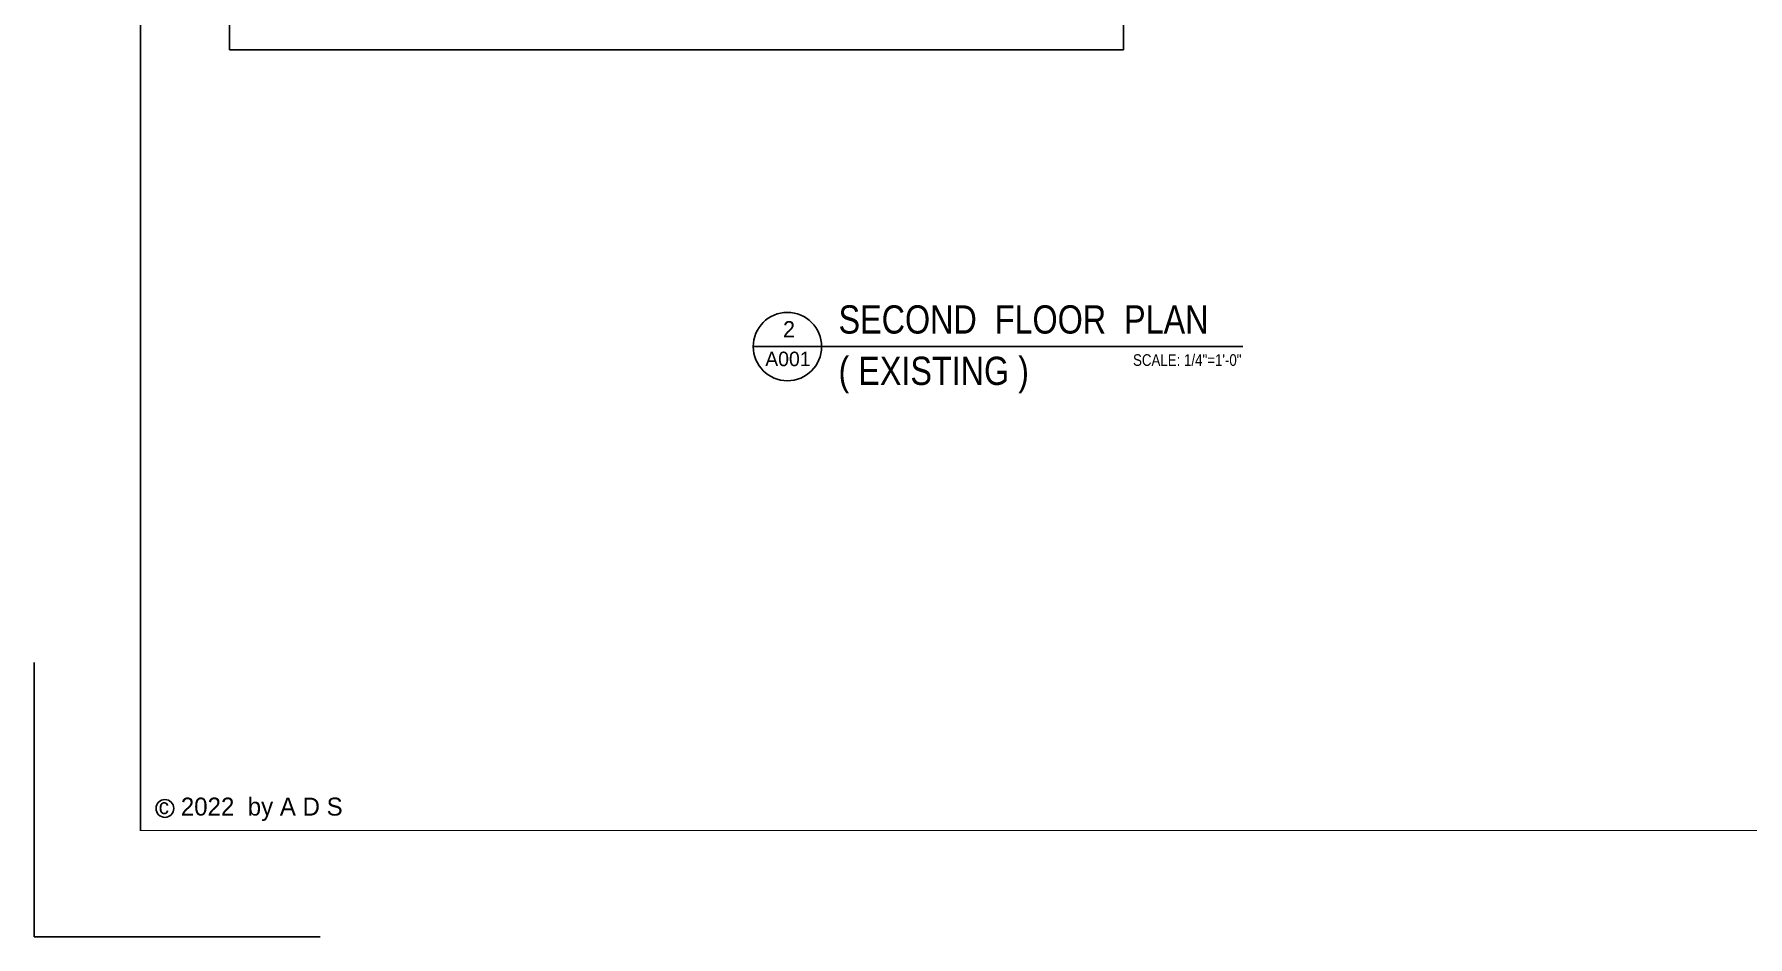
# Model space of a CAD drawing. Header units: inches. Extents: x 26998 to 46838, y -509 to 4343.
# Drawn here: x 30791 to 31575, y 3117 to 3529 of the extents above; entities that cross this region are included whole.
import ezdxf

# ---------------------------------------------------------------- set-up
doc = ezdxf.new("R2010")
doc.units = ezdxf.units.IN
doc.header["$LTSCALE"] = 0.5
doc.header["$MEASUREMENT"] = 0
doc.layers.add('Title Block', color=7, linetype='Continuous')
doc.styles.add('ARCH', font='arch.shx')
doc.styles.add('HS-DESIGN-PLAN', font='GOTHIC.TTF', dxfattribs={"height": 0.09375})
doc.styles.add('HS-DESIGN-TTLB', font='GOTHIC.TTF')

msp = doc.modelspace()

# ---------------------------------------------------------------- linework, layer by layer
for q in [(31119.895219, 3386.5599727), (31119.895219, 3386.5599727), (31343.721774, 3386.5599727), (31343.721774, 3386.5599727)]:
    msp.add_line((31135.5256075, 3386.5599727), q)
msp.add_lwpolyline([(30839.3128283, 4291.6919129, 0.5, 0.5, 0), (32334.372063, 4291.6919129, 0, 0, 0), (32334.372063, 3165.2426914, 0.5, 0.5, 0), (30839.3128283, 3165.2426914, 0.5, 0.5, 0)], format="xyseb")
at = {"const_width": 0.5}
msp.add_lwpolyline([(30839.7128283, 3165.2426914), (30839.7128283, 4291.6919129)], dxfattribs=at)
msp.add_lwpolyline([(30839.7128283, 3165.2426914), (30839.7128283, 4291.6919129)], dxfattribs=at)
msp.add_circle((31135.5256075, 3386.5599727), 15.6303885)
msp.add_circle((31135.5256075, 3386.5599727), 15.6303885)
at = {"layer": 'Title Block'}
for p, q in [((30839.7128283, 4291.6919129), (30839.7128283, 3165.2426914)), ((30880.3922826, 3630.2657314), (30880.3922826, 3522.2657314)), ((31289.1922826, 3522.2657314), (31289.1922826, 3564.6657314)), ((30880.3922826, 3522.2657314), (31289.1922826, 3522.2657314)), ((30791.1358683, 3116.6657314), (30791.1358683, 3242.1562114)), ((30791.1358683, 3116.6657314), (30791.1358683, 3242.1562114)), ((30791.1358683, 3116.6657314), (30791.1358683, 3242.1562114)), ((30791.1358683, 3116.6657314), (30791.1358683, 3242.1562114)), ((30791.1358683, 3116.6657314), (30791.1358683, 3242.1562114)), ((30791.1358683, 3116.6657314), (30791.1358683, 3242.1562114)), ((30791.1358683, 3116.6657314), (30791.1358683, 3242.1562114)), ((30791.1358683, 3116.6657314), (30791.1358683, 3242.1562114)), ((30921.9394533, 3116.6657314), (30791.1358683, 3116.6657314)), ((30921.9394533, 3116.6657314), (30791.1358683, 3116.6657314)), ((30921.9394533, 3116.6657314), (30791.1358683, 3116.6657314)), ((30921.9394533, 3116.6657314), (30791.1358683, 3116.6657314)), ((30921.9394533, 3116.6657314), (30791.1358683, 3116.6657314)), ((30921.9394533, 3116.6657314), (30791.1358683, 3116.6657314)), ((30921.9394533, 3116.6657314), (30791.1358683, 3116.6657314)), ((30921.9394533, 3116.6657314), (30791.1358683, 3116.6657314)), ((30921.9394533, 3116.6657314), (30791.1358683, 3116.6657314)), ((30921.9394533, 3116.6657314), (30791.1358683, 3116.6657314)), ((30921.9394533, 3116.6657314), (30791.1358683, 3116.6657314)), ((30921.9394533, 3116.6657314), (30791.1358683, 3116.6657314))]:
    msp.add_line(p, q, dxfattribs=at)
msp.add_circle((30850.886507, 3175.3356445), 4.0733674, dxfattribs=at)

# ---------------------------------------------------------------- texts
at = {"attachment_point": 1}
for s, insert, char_height, width, style in [('{\\fArial Narrow|b0|i0|c0|p34;SECOND  FLOOR  PLAN}', (31158.9240163, 3405.423602), 12.9024, 259.624719313, 'ARCH'), ('A001', (31125.4030705, 3384.246918), 6.636168, 136.759967371, 'HS-DESIGN-TTLB'), ('{\\fArial Narrow|b0|i0|c0|p34;( EXISTING )}', (31158.9240163, 3381.923602), 12.9024, 259.624719313, 'ARCH')]:
    msp.add_mtext(s, dxfattribs=dict(at, insert=insert, char_height=char_height, width=width, style=style))
at = {"layer": 'Title Block', "attachment_point": 1, "style": 'HS-DESIGN-TTLB'}
for s, insert, char_height, width in [('2', (31133.5262052, 3398.2004146), 7.37352, 151.955519302), ('{\\fArial Narrow|b0|i0|c0|p34;SCALE: 1/4"=1\'-0"}', (31293.5777041, 3383.0644229), 5.3089344, 109.407973897), ('2022  by A D S', (30858.1492456, 3180.2999956), 8.229375, 286.020616253)]:
    msp.add_mtext(s, dxfattribs=dict(at, insert=insert, char_height=char_height, width=width))
at = {"layer": 'Title Block', "insert": (30848.036602, 3179.7982065), "char_height": 7.05375, "attachment_point": 1, "style": 'HS-DESIGN-PLAN'}
msp.add_mtext_dynamic_manual_height_columns('c', width=0.213936353, gutter_width=0.46875, heights=[0], dxfattribs=at)

doc.saveas('drawing.dxf')
